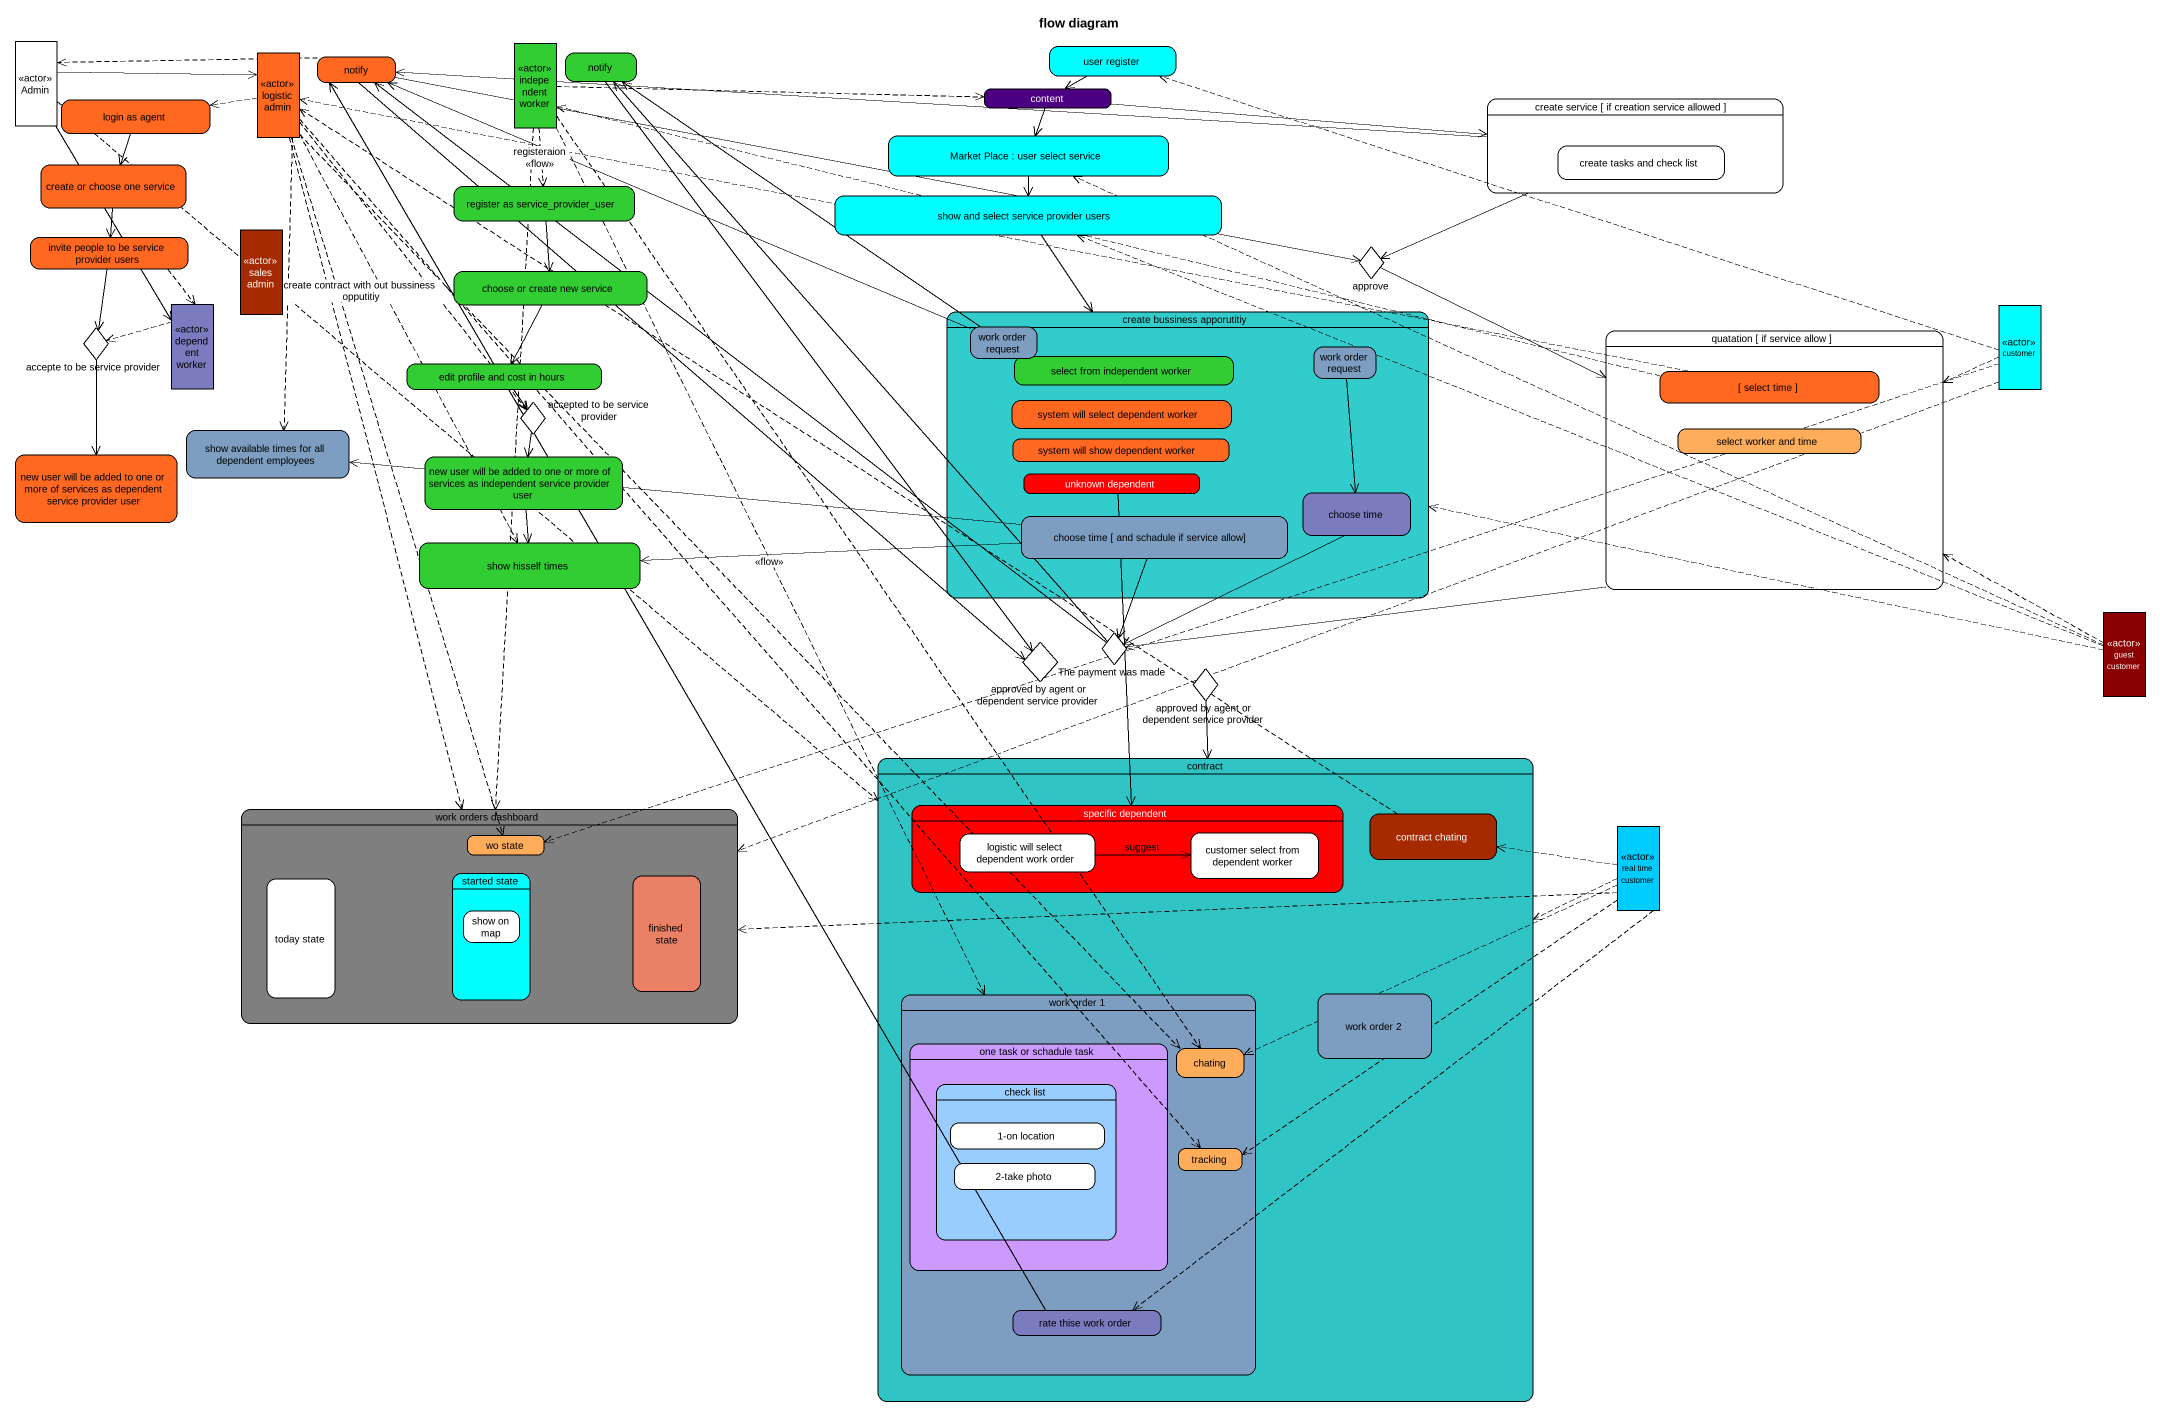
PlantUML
@startuml
title flow diagram
hide empty description
state Admin <<actor>>
state "logistic admin" as logistic_admin <<actor>> #FF6820
state notify #FF6820
state "independent worker" as independent_worker <<actor>> #32CD32
state "notify" as notify_2 #32CD32
state "user register" as user_register #00FFFF
state "login as agent" as login_as_agent #FF6820
state content #4B0082
state "create service [ if creation service allowed ]" as create_service_if_creation {
  state "create tasks and check list" as create_tasks_and_check_list
}
state "Market Place : user select service" as Market_Place_user_select #00FFFF
state "create or choose one service" as create_or_choose_one_service #FF6820
state "register as service_provider_user" as register_as_service #32CD32
state "show and select service provider users" as show_and_select_service #00FFFF
state "invite people to be service provider users" as invite_people_to_be_service #FF6820
state "sales admin" as sales_admin <<actor>> #A52A00
state approve <<choice>>
state "dependent worker" as dependent_worker <<actor>> #7B7BC0
state "choose or create new service" as choose_or_create_new_service #32CD32
state "create bussiness apporutitiy" as create_bussiness_apporutitiy #33CCCC {
  state "work order request" as work_order_request #7D9EC0
  state "work order request" as work_order_request_2 #7D9EC0
  state "select from independent worker" as select_from_independent #32CD32
  state "system will select dependent worker" as system_will_select #FF6820
  state "system will show dependent worker" as system_will_show_dependent #FF6820
  state "unknown dependent" as unknown_dependent #FF0000
  state "choose time [ and schadule if service allow]" as choose_time_and_schadule_if #7D9EC0
  state "choose time" as choose_time #7B7BC0
}
state customer <<actor>> #00FFFF
state "accepte to be service provider" as accepte_to_be_service <<choice>> #7B7BC0
state "quatation [ if service allow ]" as quatation_if_service_allow {
  state "[ select time ]" as select_time #FF6820
  state "select worker and time" as select_worker_and_time #FFAD5B
}
state "edit profile and cost in hours" as edit_profile_and_cost_in #32CD32
state "show available times for all dependent employees" as show_available_times_for #7D9EC0
state "accepted to be service provider" as accepted_to_be_service <<choice>> #FF6820
state "new user will be added to one or more of services as dependent service provider user" as new_user_will_be_added_to #FF6820
state "new user will be added to one or more of services as independent service provider user" as new_user_will_be_added_to_2 #32CD32
state "show hisself times" as show_hisself_times #32CD32
state "approved by agent or dependent service provider" as approved_by_agent_or <<choice>> #7B7BC0
state "The payment was made" as The_payment_was_made <<choice>> #7B7BC0
state "guest customer" as guest_customer <<actor>> #8B0000
state "approved by agent or dependent service provider" as approved_by_agent_or_2 <<choice>> #7B7BC0
state contract #30C4C4 {
  state "specific dependent" as specific_dependent #FF0000 {
    state "logistic will select dependent work order" as logistic_will_select
    state "customer select from dependent worker" as customer_select_from
  }
  state "contract chating" as contract_chating #A52A00
  state "work order 1" as work_order_1 #7D9EC0 {
    state "one task or schadule task" as one_task_or_schadule_task #CC99FF {
      state "check list" as check_list #99CCFF {
        state "1-on location" as s1_on_location
        state "2-take photo" as s2_take_photo
      }
    }
    state chating #FFAD5B
    state tracking #FFAD5B
    state "rate thise work order" as rate_thise_work_order #7B7BC0
  }
  state "work order 2" as work_order_2 #7D9EC0
}
state "work orders dashboard" as work_orders_dashboard #7F7F7F {
  state "wo state" as wo_state #FFAD5B
  state "today state" as today_state
  state "started state" as started_state #00FFFF {
    state "show on map" as show_on_map
  }
  state "finished state" as finished_state #EA8066
}
state "real time customer" as real_time_customer <<actor>> #00CCFF
Admin -right-> logistic_admin
Admin --> dependent_worker
Admin -[dashed]-> contract : create contract with out bussiness opputitiy
logistic_admin -left[dashed]-> login_as_agent
logistic_admin -[dashed]-> show_available_times_for
logistic_admin -[dashed]-> accepted_to_be_service
logistic_admin -[dashed]-> show_hisself_times
logistic_admin -[dashed]-> work_orders_dashboard
logistic_admin -[dashed]-> wo_state
logistic_admin -[dashed]-> chating
logistic_admin -[dashed]-> tracking
notify -left[dashed]-> Admin
notify -right-> approve
notify --> approved_by_agent_or
independent_worker -right[dashed]-> content
independent_worker -[dashed]-> register_as_service : registeraion\n<<flow>>
independent_worker -[dashed]-> work_orders_dashboard
independent_worker -[dashed]-> work_order_1 : <<flow>>
independent_worker -[dashed]-> chating
notify_2 --> approved_by_agent_or
user_register -left-> content
login_as_agent --> create_or_choose_one_service
content -right-> create_service_if_creation
content --> Market_Place_user_select
create_service_if_creation -left-> notify
create_service_if_creation -left-> approve
Market_Place_user_select --> show_and_select_service
create_or_choose_one_service --> invite_people_to_be_service
register_as_service --> choose_or_create_new_service
show_and_select_service --> create_bussiness_apporutitiy
invite_people_to_be_service -[dashed]-> dependent_worker
invite_people_to_be_service --> accepte_to_be_service
approve -right-> quatation_if_service_allow
dependent_worker -left[dashed]-> accepte_to_be_service
choose_or_create_new_service --> edit_profile_and_cost_in
customer -left[dashed]-> user_register
customer -left[dashed]-> quatation_if_service_allow
customer -left[dashed]-> work_orders_dashboard
customer -left[dashed]-> wo_state
accepte_to_be_service --> new_user_will_be_added_to
work_order_request -left-> notify
work_order_request -up-> notify_2
work_order_request_2 --> choose_time
quatation_if_service_allow -left-> The_payment_was_made
edit_profile_and_cost_in --> accepted_to_be_service
select_time -left[dashed]-> logistic_admin
select_time -left[dashed]-> independent_worker
accepted_to_be_service --> new_user_will_be_added_to_2
new_user_will_be_added_to_2 --> show_hisself_times
unknown_dependent --> specific_dependent
choose_time_and_schadule_if -left-> show_available_times_for
choose_time_and_schadule_if -left-> show_hisself_times
choose_time_and_schadule_if --> The_payment_was_made
choose_time -left-> The_payment_was_made
The_payment_was_made -up-> notify
The_payment_was_made -up-> notify_2
guest_customer -left[dashed]-> Market_Place_user_select
guest_customer -left[dashed]-> show_and_select_service
guest_customer -left[dashed]-> create_bussiness_apporutitiy
guest_customer -left[dashed]-> quatation_if_service_allow
approved_by_agent_or_2 --> contract
contract_chating -up[dashed]-> logistic_admin
logistic_will_select -right-> customer_select_from : suggest
real_time_customer -left[dashed]-> contract
real_time_customer -left[dashed]-> work_orders_dashboard
real_time_customer -left[dashed]-> contract_chating
real_time_customer -left[dashed]-> chating
real_time_customer -[dashed]-> tracking
real_time_customer -[dashed]-> rate_thise_work_order
rate_thise_work_order -up-> notify
@enduml
